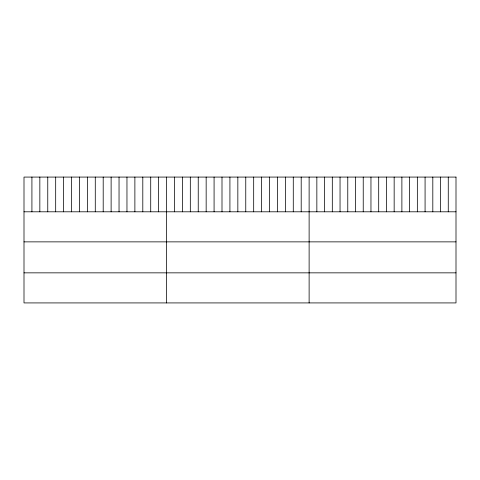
<?xml version="1.0" encoding="UTF-8"?>
<svg xmlns="http://www.w3.org/2000/svg" width="480" height="480" viewBox="0 0 480 480"><rect width="100%" height="100%" fill="white"/><g stroke="black" fill="none" stroke-linecap="round" stroke-linejoin="round"><path stroke-width="0.72" d="M24 211.8L456 211.8M24 241.866L456 241.866M24 272.85L456 272.85M448.272 177.078L448.272 211.8M440.538 177.078L440.538 211.8M432.81 177.078L432.81 211.8M425.076 177.078L425.076 211.8M417.348 177.078L417.348 211.8M409.614 177.078L409.614 211.8M401.886 177.078L401.886 211.8M394.158 177.078L394.158 211.8M386.424 177.078L386.424 211.8M378.696 177.078L378.696 211.8M370.962 177.078L370.962 211.8M363.234 177.078L363.234 211.8M355.506 177.078L355.506 211.8M347.772 177.078L347.772 211.8M340.044 177.078L340.044 211.8M332.31 177.078L332.31 211.8M324.582 177.078L324.582 211.8M316.848 177.078L316.848 211.8M309.12 177.078L309.12 302.922M301.2 177.078L301.2 211.8M293.28 177.078L293.28 211.8M285.36 177.078L285.36 211.8M277.44 177.078L277.44 211.8M269.52 177.078L269.52 211.8M261.6 177.078L261.6 211.8M253.68 177.078L253.68 211.8M245.76 177.078L245.76 211.8M237.84 177.078L237.84 211.8M229.92 177.078L229.92 211.8M222 177.078L222 211.8M214.08 177.078L214.08 211.8M206.16 177.078L206.16 211.8M198.24 177.078L198.24 211.8M190.32 177.078L190.32 211.8M182.4 177.078L182.4 211.8M174.48 177.078L174.48 211.8M166.56 177.078L166.56 302.922M158.64 177.078L158.64 211.8M150.72 177.078L150.72 211.8M142.8 177.078L142.8 211.8M134.88 177.078L134.88 211.8M126.96 177.078L126.96 211.8M119.04 177.078L119.04 211.8M111.12 177.078L111.12 211.8M103.2 177.078L103.2 211.8M95.28 177.078L95.28 211.8M87.36 177.078L87.36 211.8M79.44 177.078L79.44 211.8M71.52 177.078L71.52 211.8M63.6 177.078L63.6 211.8M55.68 177.078L55.68 211.8M47.76 177.078L47.76 211.8M39.84 177.078L39.84 211.8M31.92 177.078L31.92 211.8M456 177.078L24 177.078L24 302.922L456 302.922L456 177.078"/></g></svg>
